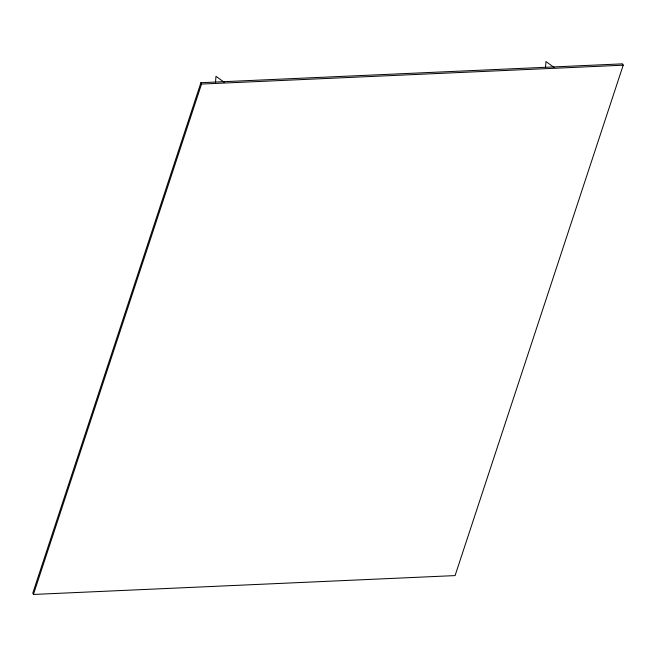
<?xml version="1.0" encoding="UTF-8"?>
<svg xmlns="http://www.w3.org/2000/svg" width="656" height="656" viewBox="0 0 656 656"><rect width="100%" height="100%" fill="white"/><g stroke="black" fill="none" stroke-linecap="round" stroke-linejoin="round"><path stroke-width="0.98" d="M215.512 82.279L215.972 76.309L224.254 82.295M545.505 67.519L545.964 61.549L554.246 67.535M200.916 82.705L32.8 593.09L33.423 594.451L455.084 575.591L623.2 65.198L622.577 63.845L200.916 82.705L201.54 84.066L33.423 594.451M201.54 84.066L623.2 65.198"/></g></svg>
